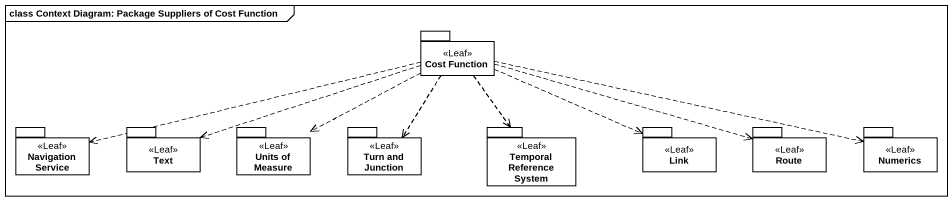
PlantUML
@startuml
mainframe class Context Diagram: Package Suppliers of Cost Function
package "Cost Function" as Cost_Function <<Leaf>> {
}
package "Navigation Service" as Navigation_Service <<Leaf>> {
}
package Text <<Leaf>> {
}
package "Units of Measure" as Units_of_Measure <<Leaf>> {
}
package "Turn and Junction" as Turn_and_Junction <<Leaf>> {
}
package "Temporal Reference System" as Temporal_Reference_System <<Leaf>> {
}
package Link <<Leaf>> {
}
package Route <<Leaf>> {
}
package Numerics <<Leaf>> {
}
Cost_Function .left.> Navigation_Service
Cost_Function .left.> Text
Cost_Function .left.> Units_of_Measure
Cost_Function ..> Turn_and_Junction
Cost_Function ..> Temporal_Reference_System
Cost_Function .right.> Link
Cost_Function .right.> Route
Cost_Function .right.> Numerics
@enduml
